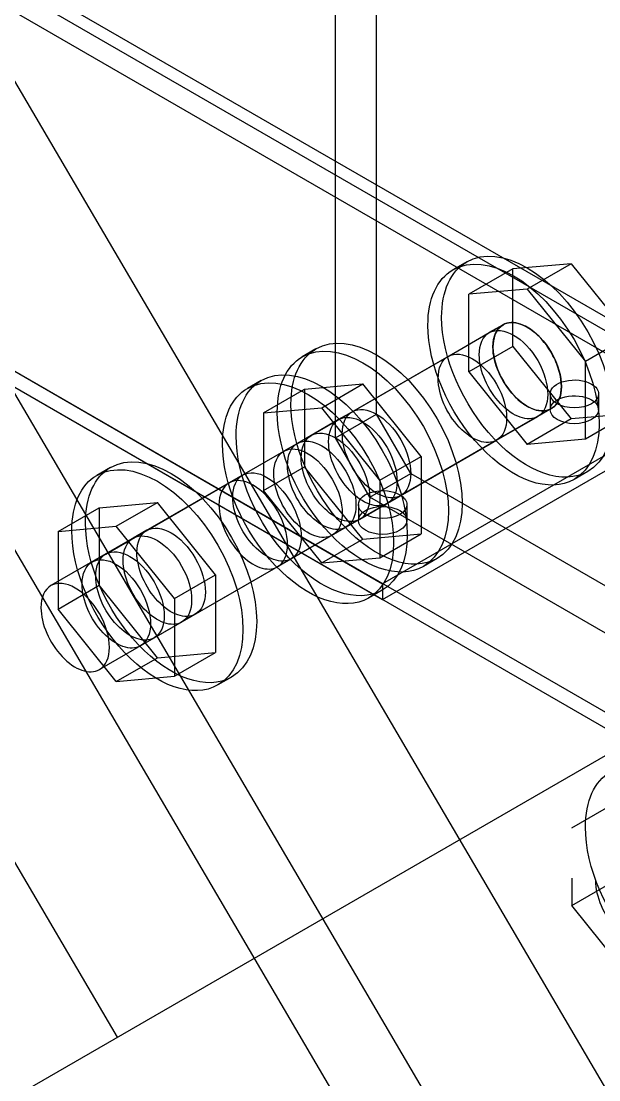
# Model space of a CAD drawing. Extents: x 0 to 316, y 0 to 723.
# Drawn here: x 282.53 to 294.45, y 46.82 to 68.68 of the extents above; entities that cross this region are included whole.
import ezdxf

# ---------------------------------------------------------------- set-up
doc = ezdxf.new("R2010")
doc.units = 0
doc.layers.get('0').update_dxf_attribs({"linetype": 'CONTINUOUS'})

msp = doc.modelspace()

# ---------------------------------------------------------------- linework, layer by layer
at = {"color": 253}
for p, q in [((99.0713, 379.917), (297.841, 41.1028)), ((96.2424, 378.284), (295.013, 39.4698)), ((94.8284, 377.469), (293.599, 38.6539)), ((289.863, 60.5688), (289.863, 85.8806)), ((289.016, 60.0784), (289.016, 85.3902)), ((265.829, 79.5334), (284.507, 47.6966)), ((270.474, 76.4992), (302.435, 58.0457)), ((296.937, 60.9342), (275.723, 73.1806)), ((296.737, 60.5868), (275.524, 72.8349)), ((268.777, 69.3138), (289.99, 57.066)), ((268.777, 68.9875), (289.99, 56.7408)), ((275.848, 65.2307), (297.061, 52.984)), ((275.565, 65.0681), (295.081, 53.8)), ((291.726, 63.7134), (291.443, 63.5497)), ((293.88, 63.6736), (292.679, 63.5663)), ((293.88, 63.6736), (292.976, 63.1515)), ((293.88, 63.6736), (295.083, 62.1785)), ((292.679, 63.5663), (291.773, 63.0439)), ((292.679, 61.9637), (292.679, 63.5663)), ((292.976, 63.1515), (291.773, 63.0439)), ((291.773, 61.4412), (291.773, 63.0439)), ((292.976, 63.1515), (294.178, 61.656)), ((292.476, 62.4141), (286.819, 59.1481)), ((292.476, 62.4141), (292.192, 62.2515)), ((291.343, 61.7608), (292.192, 62.2515)), ((295.083, 62.1785), (294.178, 61.656)), ((288.613, 61.9167), (288.331, 61.7541)), ((292.679, 61.9637), (291.773, 61.4412)), ((292.679, 61.9637), (293.88, 60.4682)), ((288.516, 60.1278), (291.343, 61.7608)), ((294.178, 60.0534), (294.178, 61.656)), ((287.484, 61.2648), (287.2, 61.1008)), ((291.773, 61.4412), (292.976, 59.9447)), ((287.53, 60.5938), (288.379, 61.0842)), ((288.379, 61.0842), (289.581, 61.1918)), ((288.379, 61.0842), (288.379, 59.4815)), ((288.733, 60.7011), (289.581, 61.1918)), ((290.784, 59.6967), (289.581, 61.1918)), ((296.636, 60.9039), (289.99, 57.066)), ((293.45, 60.9865), (293.45, 60.6598)), ((294.449, 60.9865), (294.449, 60.6598)), ((287.53, 60.5938), (288.733, 60.7011)), ((287.53, 60.5938), (287.53, 58.9911)), ((293.475, 60.682), (287.818, 57.416)), ((289.935, 59.206), (288.733, 60.7011)), ((289.365, 60.6185), (289.081, 60.4559)), ((289.99, 56.7408), (296.636, 60.5772)), ((293.475, 60.682), (293.193, 60.5194)), ((295.083, 60.5758), (293.88, 60.4682)), ((295.083, 60.5758), (294.178, 60.0534)), ((289.081, 60.4559), (288.233, 59.9652)), ((289.016, 60.0784), (289.863, 60.5688)), ((290.57, 59.3439), (289.863, 60.5688)), ((292.344, 60.0287), (293.193, 60.5194)), ((293.88, 60.4682), (292.976, 59.9447)), ((288.233, 59.9652), (287.949, 59.8015)), ((289.723, 58.8546), (289.016, 60.0784)), ((289.516, 58.3957), (292.344, 60.0287)), ((294.178, 60.0534), (292.976, 59.9447)), ((289.935, 59.206), (290.784, 59.6967)), ((290.784, 59.6967), (290.784, 58.094)), ((287.53, 58.9911), (288.379, 59.4815)), ((289.581, 57.9864), (288.379, 59.4815)), ((284.372, 59.4678), (284.089, 59.3037)), ((284.273, 57.6792), (287.102, 59.3122)), ((289.723, 58.8546), (290.57, 59.3439)), ((290.57, 59.3439), (297.288, 55.4648)), ((294.226, 59.3838), (293.943, 59.2197)), ((286.819, 59.1481), (283.141, 57.0258)), ((289.935, 59.206), (289.935, 57.6033)), ((288.733, 57.4957), (287.53, 58.9911)), ((304.571, 50.2818), (289.723, 58.8546)), ((290.364, 58.8864), (290.081, 58.7237)), ((283.288, 58.1448), (284.136, 58.6355)), ((284.136, 58.6355), (285.339, 58.7417)), ((284.136, 58.6355), (284.136, 57.0329)), ((284.491, 58.2524), (285.339, 58.7417)), ((286.541, 57.2463), (285.339, 58.7417)), ((290.081, 58.7237), (289.232, 58.233)), ((289.49, 58.699), (289.49, 58.3738)), ((290.491, 58.699), (290.491, 58.3738)), ((283.288, 58.1448), (284.491, 58.2524)), ((285.692, 56.7574), (284.491, 58.2524)), ((285.122, 58.1685), (284.839, 58.0058)), ((289.232, 58.233), (288.95, 58.069)), ((210.512, 4.9747), (302.435, 58.0457)), ((283.288, 58.1448), (283.288, 56.5422)), ((284.839, 58.0058), (283.99, 57.5151)), ((288.733, 57.4957), (289.581, 57.9864)), ((289.581, 57.9864), (290.784, 58.094)), ((289.935, 57.6033), (290.784, 58.094)), ((285.273, 55.947), (288.102, 57.58)), ((288.733, 57.4957), (289.935, 57.6033)), ((291.113, 57.5867), (290.831, 57.4241)), ((287.818, 57.416), (284.142, 55.2937)), ((285.692, 56.7574), (286.541, 57.2463)), ((286.541, 57.2463), (286.541, 55.6436)), ((283.288, 56.5422), (284.136, 57.0329)), ((285.339, 55.5364), (284.136, 57.0329)), ((289.983, 56.9337), (289.699, 56.7697)), ((289.99, 57.066), (289.99, 56.7408)), ((285.692, 56.7574), (285.692, 55.1547)), ((284.491, 55.0457), (283.288, 56.5422)), ((286.122, 56.4363), (285.84, 56.2737)), ((285.84, 56.2737), (284.989, 55.783)), ((285.339, 55.5364), (286.541, 55.6436)), ((285.692, 55.1547), (286.541, 55.6436)), ((284.491, 55.0457), (285.339, 55.5364)), ((284.491, 55.0457), (285.692, 55.1547)), ((286.872, 55.1367), (286.589, 54.9741)), ((293.896, 52.021), (294.743, 52.5117)), ((293.896, 50.9859), (293.896, 50.4183)), ((293.896, 50.4183), (294.743, 50.909)), ((294.851, 49.2291), (293.896, 50.4183))]:
    msp.add_line(p, q, dxfattribs=at)
for points in [[(291.726, 63.7134), (292.416, 64.1117), (293.534, 63.4668), (294.226, 62.2709)], [(291.443, 63.5497), (292.133, 63.9491), (293.252, 63.3028), (293.943, 62.1069)], [(291.209, 62.5697), (291.209, 63.1102), (291.394, 63.5222), (291.726, 63.7134)], [(290.925, 62.4057), (290.925, 62.9476), (291.11, 63.3596), (291.443, 63.5497)], [(292.299, 60.0534), (291.638, 60.7508), (291.209, 61.7432), (291.209, 62.5697)], [(292.476, 62.4141), (292.752, 62.574), (293.198, 62.315), (293.475, 61.8367)], [(292.016, 59.8911), (291.356, 60.5868), (290.925, 61.5805), (290.925, 62.4057)], [(292.192, 62.2515), (292.469, 62.4099), (292.917, 62.1524), (293.193, 61.674)], [(292.192, 62.2515), (292.469, 62.4099), (292.917, 62.1524), (293.193, 61.674)], [(292.268, 61.9566), (292.268, 62.1729), (292.343, 62.3383), (292.476, 62.4141)], [(292.442, 62.3919), (292.383, 62.3478), (292.336, 62.2819), (292.307, 62.2004)], [(292.476, 62.4141), (292.464, 62.4085), (292.453, 62.4004), (292.442, 62.3919)], [(292.84, 62.4279), (292.702, 62.4762), (292.576, 62.472), (292.476, 62.4141)], [(293.111, 62.2709), (293.022, 62.3439), (292.93, 62.3962), (292.84, 62.4279)], [(288.331, 61.7541), (289.021, 62.1524), (290.14, 61.5061), (290.831, 60.3098)], [(288.613, 61.9167), (289.305, 62.3164), (290.424, 61.6701), (291.113, 60.4739)], [(291.986, 61.7926), (291.986, 62.0102), (292.06, 62.1743), (292.192, 62.2515)], [(291.986, 61.7926), (291.986, 62.0102), (292.06, 62.1743), (292.192, 62.2515)], [(292.307, 62.2004), (292.281, 62.1288), (292.268, 62.0476), (292.268, 61.9566)], [(293.508, 61.776), (293.406, 61.9732), (293.265, 62.1467), (293.111, 62.2709)], [(293.943, 62.1069), (294.633, 60.9106), (294.633, 59.618), (293.943, 59.2197)], [(294.226, 62.2709), (294.915, 61.0747), (294.915, 59.7821), (294.226, 59.3838)], [(288.097, 60.773), (288.097, 61.3145), (288.283, 61.7266), (288.613, 61.9167)], [(291.343, 61.7608), (291.621, 61.9206), (292.068, 61.6617), (292.344, 61.1851)], [(291.343, 61.7608), (291.621, 61.9206), (292.068, 61.6617), (292.344, 61.1851)], [(292.705, 60.9505), (292.44, 61.2292), (292.268, 61.626), (292.268, 61.9566)], [(292.268, 61.9566), (292.268, 61.8656), (292.281, 61.7693), (292.307, 61.6701)], [(287.814, 60.609), (287.814, 61.1519), (288, 61.5625), (288.331, 61.7541)], [(291.137, 61.3033), (291.137, 61.5199), (291.212, 61.6839), (291.343, 61.7608)], [(291.137, 61.3033), (291.137, 61.5199), (291.212, 61.6839), (291.343, 61.7608)], [(292.422, 60.7868), (292.158, 61.0665), (291.986, 61.4634), (291.986, 61.7926)], [(292.422, 60.7868), (292.158, 61.0665), (291.986, 61.4634), (291.986, 61.7926)], [(292.307, 61.6701), (292.336, 61.5527), (292.383, 61.4345), (292.442, 61.3198)], [(293.193, 61.674), (293.468, 61.196), (293.468, 60.6778), (293.193, 60.5194)], [(293.193, 61.674), (293.468, 61.196), (293.468, 60.6778), (293.193, 60.5194)], [(293.475, 61.8367), (293.752, 61.3601), (293.752, 60.8418), (293.475, 60.682)], [(293.643, 61.4274), (293.614, 61.5446), (293.569, 61.6617), (293.508, 61.776)], [(287.2, 61.1008), (287.89, 61.499), (289.01, 60.8528), (289.699, 59.6565)], [(287.484, 61.2648), (288.173, 61.6617), (289.293, 61.0168), (289.983, 59.8205)], [(286.965, 60.1197), (286.965, 60.6612), (287.152, 61.0718), (287.484, 61.2648)], [(291.574, 60.2975), (291.309, 60.5758), (291.137, 60.9727), (291.137, 61.3033)], [(291.574, 60.2975), (291.309, 60.5758), (291.137, 60.9727), (291.137, 61.3033)], [(292.442, 61.3198), (292.547, 61.123), (292.686, 60.9494), (292.84, 60.8252)], [(293.45, 60.9865), (293.45, 61.1022), (293.572, 61.2084), (293.759, 61.2525)], [(293.643, 60.8969), (293.695, 61.0387), (293.695, 61.2263), (293.643, 61.4274)], [(293.759, 61.2525), (293.945, 61.298), (294.162, 61.2719), (294.303, 61.1904)], [(286.682, 59.9556), (286.682, 60.4972), (286.869, 60.9092), (287.2, 61.1008)], [(292.344, 61.1851), (292.62, 60.7053), (292.62, 60.1885), (292.344, 60.0287)], [(292.344, 61.1851), (292.62, 60.7053), (292.62, 60.1885), (292.344, 60.0287)], [(294.303, 61.1904), (294.397, 61.1367), (294.449, 61.0623), (294.449, 60.9865)], [(293.475, 60.682), (293.273, 60.5649), (292.97, 60.6707), (292.705, 60.9505)], [(292.84, 60.8252), (292.93, 60.7536), (293.022, 60.7), (293.111, 60.6697)], [(293.949, 60.6972), (293.674, 60.6972), (293.45, 60.8266), (293.45, 60.9865)], [(293.45, 60.6598), (293.45, 60.7755), (293.572, 60.8817), (293.759, 60.9258)], [(293.508, 60.7039), (293.569, 60.7494), (293.614, 60.8143), (293.643, 60.8969)], [(293.759, 60.9258), (293.945, 60.9699), (294.162, 60.9466), (294.303, 60.8637)], [(294.449, 60.9865), (294.449, 60.8266), (294.226, 60.6972), (293.949, 60.6972)], [(294.303, 60.8637), (294.397, 60.8087), (294.449, 60.7356), (294.449, 60.6598)], [(288.904, 58.094), (288.244, 58.7911), (287.814, 59.7849), (287.814, 60.609)], [(289.188, 58.2581), (288.527, 58.9538), (288.097, 59.9475), (288.097, 60.773)], [(289.081, 60.4559), (289.358, 60.6143), (289.806, 60.3567), (290.081, 59.877)], [(289.081, 60.4559), (289.358, 60.6143), (289.806, 60.3567), (290.081, 59.877)], [(289.156, 60.1595), (289.156, 60.3772), (289.232, 60.5413), (289.365, 60.6185)], [(289.365, 60.6185), (289.64, 60.7769), (290.088, 60.5194), (290.364, 60.041)], [(293.193, 60.5194), (292.99, 60.4023), (292.686, 60.5084), (292.422, 60.7868)], [(293.193, 60.5194), (292.99, 60.4023), (292.686, 60.5084), (292.422, 60.7868)], [(293.111, 60.6697), (293.249, 60.6199), (293.376, 60.6256), (293.475, 60.682)], [(293.949, 60.3705), (293.674, 60.3705), (293.45, 60.5), (293.45, 60.6598)], [(293.475, 60.682), (293.486, 60.6887), (293.497, 60.6958), (293.508, 60.7039)], [(294.449, 60.6598), (294.449, 60.5), (294.226, 60.3705), (293.949, 60.3705)], [(288.874, 59.9969), (288.874, 60.2135), (288.948, 60.3786), (289.081, 60.4559)], [(288.874, 59.9969), (288.874, 60.2135), (288.948, 60.3786), (289.081, 60.4559)], [(291.113, 60.4739), (291.805, 59.2776), (291.805, 57.985), (291.113, 57.5867)], [(288.516, 60.1278), (288.791, 60.288), (289.241, 60.0287), (289.516, 59.5521)], [(289.594, 59.1538), (289.329, 59.4335), (289.156, 59.8304), (289.156, 60.1595)], [(290.831, 60.3098), (291.522, 59.115), (291.522, 57.8224), (290.831, 57.4241)], [(292.344, 60.0287), (292.141, 59.913), (291.838, 60.0177), (291.574, 60.2975)], [(292.344, 60.0287), (292.141, 59.913), (291.838, 60.0177), (291.574, 60.2975)], [(287.774, 57.4407), (287.113, 58.1367), (286.682, 59.1301), (286.682, 59.9556)], [(288.055, 57.6033), (287.395, 58.3008), (286.965, 59.2942), (286.965, 60.1197)], [(287.949, 59.8015), (288.227, 59.9613), (288.674, 59.702), (288.95, 59.224)], [(288.026, 59.508), (288.026, 59.7228), (288.099, 59.8883), (288.233, 59.9652)], [(288.026, 59.508), (288.026, 59.7228), (288.099, 59.8883), (288.233, 59.9652)], [(288.233, 59.9652), (288.509, 60.1239), (288.957, 59.866), (289.232, 59.388)], [(288.233, 59.9652), (288.509, 60.1239), (288.957, 59.866), (289.232, 59.388)], [(288.309, 59.6706), (288.309, 59.8868), (288.383, 60.0509), (288.516, 60.1278)], [(289.311, 58.9897), (289.046, 59.2695), (288.874, 59.6678), (288.874, 59.9969)], [(289.311, 58.9897), (289.046, 59.2695), (288.874, 59.6678), (288.874, 59.9969)], [(290.364, 60.041), (290.639, 59.563), (290.639, 59.0448), (290.364, 58.8864)], [(294.226, 59.3838), (293.721, 59.0917), (292.96, 59.3563), (292.299, 60.0534)], [(284.089, 59.3037), (284.778, 59.7034), (285.897, 59.0571), (286.589, 57.8612)], [(284.372, 59.4678), (285.062, 59.866), (286.181, 59.2197), (286.872, 58.0238)], [(287.742, 59.3439), (287.742, 59.5602), (287.817, 59.7256), (287.949, 59.8015)], [(289.983, 59.8205), (290.672, 58.626), (290.672, 57.332), (289.983, 56.9337)], [(290.081, 59.877), (290.358, 59.399), (290.358, 58.8821), (290.081, 58.7237)], [(290.081, 59.877), (290.358, 59.399), (290.358, 58.8821), (290.081, 58.7237)], [(293.943, 59.2197), (293.437, 58.9276), (292.678, 59.1922), (292.016, 59.8911)], [(288.462, 58.5018), (288.198, 58.7802), (288.026, 59.1771), (288.026, 59.508)], [(288.462, 58.5018), (288.198, 58.7802), (288.026, 59.1771), (288.026, 59.508)], [(288.744, 58.6645), (288.481, 58.9428), (288.309, 59.3397), (288.309, 59.6706)], [(289.516, 59.5521), (289.792, 59.0723), (289.792, 58.5555), (289.516, 58.3957)], [(289.699, 59.6565), (290.39, 58.462), (290.39, 57.1694), (289.699, 56.7697)], [(283.571, 58.16), (283.571, 58.7015), (283.758, 59.1136), (284.089, 59.3037)], [(283.854, 58.3226), (283.854, 58.8641), (284.04, 59.2762), (284.372, 59.4678)], [(287.818, 58.5706), (287.543, 59.049), (287.095, 59.3079), (286.819, 59.1481)], [(286.894, 58.8546), (286.894, 59.0695), (286.97, 59.2349), (287.102, 59.3122)], [(287.102, 59.3122), (287.377, 59.4706), (287.825, 59.213), (288.102, 58.7347)], [(288.18, 58.3378), (287.915, 58.6161), (287.742, 59.013), (287.742, 59.3439)], [(289.232, 59.388), (289.509, 58.9097), (289.509, 58.3918), (289.232, 58.233)], [(289.232, 59.388), (289.509, 58.9097), (289.509, 58.3918), (289.232, 58.233)], [(286.819, 59.1481), (286.686, 59.0723), (286.611, 58.9068), (286.611, 58.6906)], [(288.95, 59.224), (289.226, 58.7456), (289.226, 58.2291), (288.95, 58.069)], [(290.364, 58.8864), (290.163, 58.7692), (289.858, 58.8754), (289.594, 59.1538)], [(287.33, 57.8474), (287.067, 58.1258), (286.894, 58.5241), (286.894, 58.8546)], [(290.081, 58.7237), (289.879, 58.6066), (289.576, 58.7128), (289.311, 58.9897)], [(290.081, 58.7237), (289.879, 58.6066), (289.576, 58.7128), (289.311, 58.9897)], [(289.49, 58.699), (289.49, 58.8162), (289.611, 58.9209), (289.799, 58.9661)], [(289.799, 58.9661), (289.986, 59.0116), (290.201, 58.9869), (290.344, 58.9044)], [(290.344, 58.9044), (290.437, 58.849), (290.491, 58.776), (290.491, 58.699)], [(286.611, 58.6906), (286.611, 58.36), (286.784, 57.9632), (287.048, 57.6848)], [(288.102, 58.7347), (288.378, 58.2567), (288.378, 57.7398), (288.102, 57.58)], [(289.516, 58.3957), (289.314, 58.2785), (289.009, 58.3847), (288.744, 58.6645)], [(289.99, 58.4108), (289.713, 58.4108), (289.49, 58.5403), (289.49, 58.699)], [(289.49, 58.3738), (289.49, 58.4909), (289.611, 58.5957), (289.799, 58.6398)], [(289.799, 58.6398), (289.986, 58.6839), (290.201, 58.6602), (290.344, 58.5777)], [(290.491, 58.699), (290.491, 58.5403), (290.266, 58.4108), (289.99, 58.4108)], [(287.818, 57.416), (288.095, 57.5758), (288.095, 58.094), (287.818, 58.5706)], [(289.232, 58.233), (289.031, 58.1159), (288.727, 58.2221), (288.462, 58.5018)], [(289.232, 58.233), (289.031, 58.1159), (288.727, 58.2221), (288.462, 58.5018)], [(290.344, 58.5777), (290.437, 58.5241), (290.491, 58.4496), (290.491, 58.3738)], [(284.945, 55.8077), (284.285, 56.5037), (283.854, 57.4971), (283.854, 58.3226)], [(284.839, 58.0058), (285.115, 58.1656), (285.563, 57.9067), (285.84, 57.4283)], [(284.839, 58.0058), (285.115, 58.1656), (285.563, 57.9067), (285.84, 57.4283)], [(284.915, 57.7109), (284.915, 57.9272), (284.989, 58.0926), (285.122, 58.1685)], [(285.122, 58.1685), (285.399, 58.3283), (285.845, 58.069), (286.122, 57.591)], [(288.95, 58.069), (288.749, 57.9533), (288.444, 58.0581), (288.18, 58.3378)], [(291.113, 57.5867), (290.609, 57.2946), (289.848, 57.5592), (289.188, 58.2581)], [(289.99, 58.0842), (289.713, 58.0842), (289.49, 58.214), (289.49, 58.3738)], [(290.491, 58.3738), (290.491, 58.214), (290.266, 58.0842), (289.99, 58.0842)], [(284.661, 55.6436), (284.001, 56.3411), (283.571, 57.3345), (283.571, 58.16)], [(284.632, 57.5469), (284.632, 57.7645), (284.705, 57.93), (284.839, 58.0058)], [(284.632, 57.5469), (284.632, 57.7645), (284.705, 57.93), (284.839, 58.0058)], [(286.872, 58.0238), (287.562, 56.829), (287.562, 55.5364), (286.872, 55.1367)], [(290.831, 57.4241), (290.327, 57.132), (289.566, 57.3966), (288.904, 58.094)], [(284.273, 57.6792), (284.548, 57.8376), (284.998, 57.58), (285.273, 57.1017)], [(286.589, 57.8612), (287.278, 56.6649), (287.278, 55.3738), (286.589, 54.9741)], [(288.102, 57.58), (287.898, 57.4629), (287.595, 57.5691), (287.33, 57.8474)], [(283.784, 57.0576), (283.784, 57.2742), (283.858, 57.4393), (283.99, 57.5151)], [(283.99, 57.5151), (284.266, 57.6749), (284.714, 57.416), (284.989, 56.9376)], [(284.066, 57.2216), (284.066, 57.4368), (284.141, 57.6019), (284.273, 57.6792)], [(285.068, 56.5408), (284.803, 56.8205), (284.632, 57.2174), (284.632, 57.5469)], [(285.068, 56.5408), (284.803, 56.8205), (284.632, 57.2174), (284.632, 57.5469)], [(285.35, 56.7048), (285.087, 56.9831), (284.915, 57.38), (284.915, 57.7109)], [(286.122, 57.591), (286.398, 57.113), (286.398, 56.5961), (286.122, 56.4363)], [(287.048, 57.6848), (287.311, 57.4051), (287.616, 57.2989), (287.818, 57.416)], [(289.983, 56.9337), (289.477, 56.6431), (288.717, 56.9062), (288.055, 57.6033)], [(285.84, 57.4283), (286.115, 56.9489), (286.115, 56.4335), (285.84, 56.2737)], [(285.84, 57.4283), (286.115, 56.9489), (286.115, 56.4335), (285.84, 56.2737)], [(289.699, 56.7697), (289.194, 56.479), (288.434, 56.7436), (287.774, 57.4407)], [(284.142, 56.4487), (283.866, 56.9267), (283.418, 57.186), (283.141, 57.0258)], [(284.503, 56.2144), (284.238, 56.4928), (284.066, 56.8911), (284.066, 57.2216)], [(285.273, 57.1017), (285.549, 56.6237), (285.549, 56.1068), (285.273, 55.947)], [(283.141, 57.0258), (283.009, 56.9489), (282.935, 56.7849), (282.935, 56.5686)], [(284.22, 56.0518), (283.954, 56.3301), (283.784, 56.727), (283.784, 57.0576)], [(284.989, 56.9376), (285.266, 56.461), (285.266, 55.9428), (284.989, 55.783)], [(286.122, 56.4363), (285.919, 56.3203), (285.615, 56.425), (285.35, 56.7048)], [(282.935, 56.5686), (282.935, 56.2377), (283.107, 55.8408), (283.372, 55.5611)], [(284.142, 55.2937), (284.418, 55.4535), (284.418, 55.9703), (284.142, 56.4487)], [(285.84, 56.2737), (285.637, 56.1566), (285.332, 56.2624), (285.068, 56.5408)], [(285.84, 56.2737), (285.637, 56.1566), (285.332, 56.2624), (285.068, 56.5408)], [(285.273, 55.947), (285.071, 55.8299), (284.768, 55.9361), (284.503, 56.2144)], [(284.989, 55.783), (284.788, 55.6659), (284.484, 55.772), (284.22, 56.0518)], [(286.872, 55.1367), (286.366, 54.846), (285.605, 55.1106), (284.945, 55.8077)], [(283.372, 55.5611), (283.635, 55.2827), (283.939, 55.1766), (284.142, 55.2937)], [(286.589, 54.9741), (286.083, 54.682), (285.323, 54.9465), (284.661, 55.6436)], [(294.178, 52.0361), (294.178, 52.5776), (294.364, 52.9897), (294.695, 53.1798)], [(295.269, 49.5198), (294.608, 50.2172), (294.178, 51.2106), (294.178, 52.0361)], [(294.826, 49.9276), (294.562, 50.2059), (294.39, 50.6028), (294.39, 50.9337)]]:
    msp.add_open_spline(points, degree=3, dxfattribs=at)

doc.saveas('drawing.dxf')
